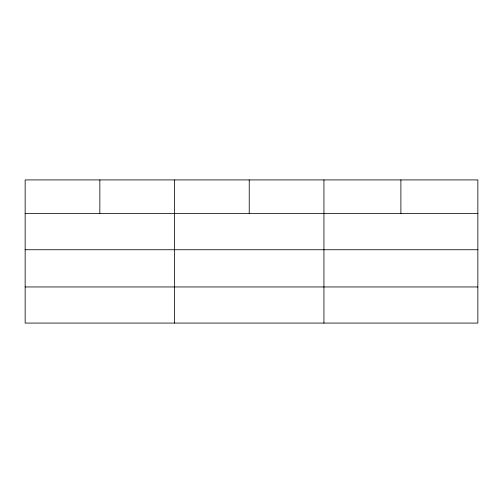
<?xml version="1.0" encoding="UTF-8"?>
<svg xmlns="http://www.w3.org/2000/svg" width="503" height="503" viewBox="0 0 503 503"><rect width="100%" height="100%" fill="white"/><g stroke="black" fill="none" stroke-linecap="round" stroke-linejoin="round"><path stroke-width="0.75" d="M477.85 249.739L477.85 179.917L25.15 179.917L25.15 323.083L477.85 323.083L477.85 249.739L25.15 249.739M25.15 213.618L477.85 213.618M25.15 286.955L477.85 286.955M400.891 179.917L400.891 213.618M323.932 179.917L323.932 323.083M249.237 179.917L249.237 213.618M174.541 179.917L174.541 323.083M99.846 179.917L99.846 213.618"/></g></svg>
